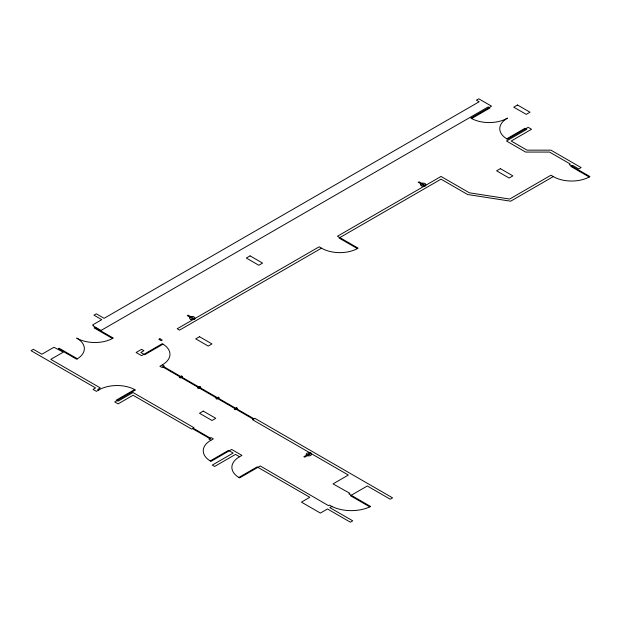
<?xml version="1.0" encoding="UTF-8"?>
<svg xmlns="http://www.w3.org/2000/svg" width="621" height="621" viewBox="0 0 621 621"><rect width="100%" height="100%" fill="white"/><g stroke="black" fill="none" stroke-linecap="round" stroke-linejoin="round"><path stroke-width="0.93" d="M471.642 118.549L489.953 107.976L488.168 106.944L101.068 330.434L93.103 325.839L93.608 325.544L92.591 324.954L101.751 319.668L93.973 315.173L96.325 313.815L104.103 318.309L479.187 101.759L476.416 100.16L478.768 98.801L491.537 106.175L470.865 118.106L471.634 118.549A25.585 14.772 0 0 0 507.504 118.106A25.585 14.772 0 0 0 506.752 138.817L525.063 128.244L526.841 129.269L506.488 141.021L525.63 152.075L549.562 152.075L570.295 164.045L569.278 164.635L589.95 176.574L589.189 177.008A25.585 14.772 0 0 1 553.311 176.574L550.959 175.215L509.678 199.046L469.36 192.805L441.026 176.449L337.475 236.236L358.146 248.167L357.385 248.61A25.585 14.772 0 0 1 321.515 248.167L319.155 246.809L177.187 328.773L179.539 330.131L321.515 248.167M77.392 358.775L76.631 359.217L58.312 348.637L59.073 348.202L77.384 358.775M112.502 338.507L113.263 338.065L94.943 327.492L94.182 327.927L112.494 338.499A25.585 14.772 0 0 1 76.631 338.065A25.585 14.772 0 0 1 77.384 358.767M162.997 344.166L144.685 354.738L140.804 352.495L143.925 350.694L141.572 349.336L136.1 352.495L141.572 355.654L162.244 343.724L163.005 344.158A25.585 14.772 0 0 1 162.244 364.869L159.892 366.227L161.926 367.407L164.278 366.048L162.244 364.869M98.762 389.988L96.41 391.346L93.041 389.406L95.58 387.931L31.05 350.679L33.402 349.32L41.902 354.226L53.918 347.279L63.334 352.13L50.806 359.365L100.291 387.931L97.745 389.406L98.762 389.988A25.585 14.772 0 0 1 134.625 389.553L116.321 400.126L118.099 401.15L133.049 392.526L193.985 427.706L191.625 429.064L133.049 395.243L118.099 403.875L114.73 401.927L135.401 389.988L134.641 389.553M553.311 176.574L510.672 201.188L467.644 194.528L441.026 179.166L339.066 238.029L357.378 248.602M210.961 440.227L213.314 438.868L211.28 437.696L208.928 439.055L210.961 440.227A25.585 14.772 0 0 0 210.209 460.929L210.961 461.38L231.633 449.441L241.942 455.395L239.59 456.753A25.585 14.772 0 0 0 238.837 477.456L239.59 477.906L260.261 465.967L328.509 505.665L329.526 505.083L331.878 506.441A29.56 17.07 0 0 0 369.767 506.883L370.535 506.449L348.862 493.912L349.879 493.33L333.027 483.891L348.35 475.042L252.499 419.695L254.851 418.337L392.573 497.856L390.221 499.214L367.306 485.987L350.438 495.721L369.767 506.883M210.209 460.937L228.52 450.365L233.162 453.043L212.273 465.106L214.625 466.464L235.514 454.401L239.59 456.753M238.829 477.456L257.141 466.891L309.809 497.297L301.433 502.133L320.382 513.07L327.492 508.972L350.399 522.199L352.759 520.84L329.844 507.613L331.878 506.441M303.809 456.761L310.71 452.771M304.639 457.235L311.54 453.252M589.182 177.008L570.87 166.436L572.647 165.403L578.756 168.935L581.109 167.577L550.936 150.158L527.012 150.158L511.192 141.021L531.545 129.269L528.176 127.328L507.504 139.259L506.744 138.817M418.973 181.743L425.874 185.726M418.143 182.225L425.043 186.207M188.008 315.095L194.909 319.078M187.177 315.569L194.078 319.559M163.447 366.522L180.75 376.512M181.767 377.102L199.069 387.093M200.086 387.675L217.389 397.665M218.406 398.255L235.708 408.238M236.725 408.828L254.028 418.818M162.749 366.926L180.051 376.916M181.068 377.506L198.371 387.496M199.388 388.078L216.69 398.069M217.707 398.659L235.01 408.649M236.027 409.231L253.329 419.222M193.154 428.18L210.457 438.17M192.456 428.583L209.758 438.573M250.069 255.875L246.32 258.041L258.817 265.26L262.567 263.094L250.069 255.875M517.51 104.996L513.761 107.161L526.259 114.373L530.008 112.215L517.51 104.996M159.892 338.763L158.867 339.353L161.227 340.712L162.244 340.122L159.892 338.763M199.481 336.698L195.731 338.864L208.229 346.083L211.978 343.918L199.481 336.698M500.371 168.648L496.621 170.814L509.127 178.033L512.876 175.867L500.371 168.648M181.58 376.039L179.228 377.397L180.245 377.979L182.597 376.621L181.58 376.039M199.9 386.611L197.54 387.97L198.557 388.56L200.917 387.201L199.9 386.611M218.212 397.192L215.86 398.55L216.876 399.132L219.236 397.774L218.212 397.192M203.261 411.094L199.512 413.26L212.009 420.479L215.759 418.313L203.261 411.094M236.531 407.764L234.179 409.123L235.196 409.713L237.548 408.354L236.531 407.764M421.574 185.858A2.647 1.529 0 0 0 425.758 184.779A2.647 1.529 0 0 0 422.047 183.226A2.647 1.529 0 0 0 421.574 185.858M307.473 455.682A2.647 1.529 0 0 0 311.439 454.362A2.647 1.529 0 0 0 307.473 453.035A2.647 1.529 0 0 0 307.473 455.682M190.841 319.295A2.647 1.529 0 0 0 194.808 317.968A2.647 1.529 0 0 0 190.841 316.648A2.647 1.529 0 0 0 190.841 319.295"/></g></svg>
